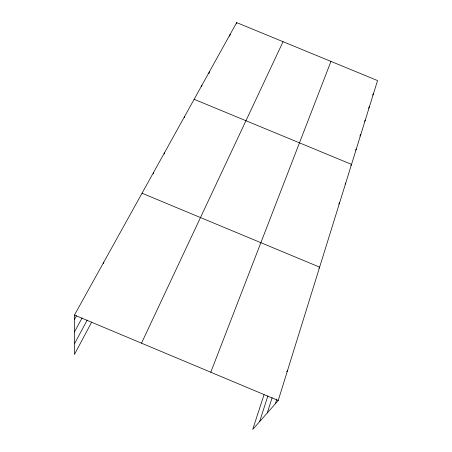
<?xml version="1.0" encoding="UTF-8"?>
<svg xmlns="http://www.w3.org/2000/svg" width="452" height="452" viewBox="0 0 452 452"><rect width="100%" height="100%" fill="white"/><g stroke="black" fill="none" stroke-linecap="round" stroke-linejoin="round"><path stroke-width="0.68" d="M264.053 394.675L252.724 429.4L278.223 400.517L377.55 80.575L236.662 22.6L74.461 315.05L74.45 354.464L91.666 322.129M103.644 263.623L103.757 262.228M153.262 173.913L153.494 172.551M164.172 154.121L164.404 152.883M184.416 117.582L184.687 116.317M201.603 86.564L201.903 85.275M208.909 73.732L209.378 71.789M229.695 36.2L230.209 34.239M236.311 23.911L236.662 22.6M275.358 403.766L276.822 399.076M267.279 412.913L272.127 397.641M259.612 421.603L267.883 395.907M210.779 372.228L330.96 61.404M141.499 343.17L283.059 41.691M74.456 343.819L87.208 320.118M74.456 331.96L82.1 317.931M74.461 319.474L76.49 315.801M372.617 95.061L373.601 93.287M368.521 108.231L369.51 106.469M364.606 121.305L365.267 120.136M359.865 136.058L360.86 134.329M355.617 150.205L356.289 149.064M350.865 165.511L351.532 164.381L194.128 99.287M345.079 184.111L345.752 183.003M338.684 204.146L339.689 202.519M318.88 268.256L319.632 267.138L142.024 193.23M286.63 371.776L287.461 370.759M74.461 315.05L278.223 400.517"/></g></svg>
